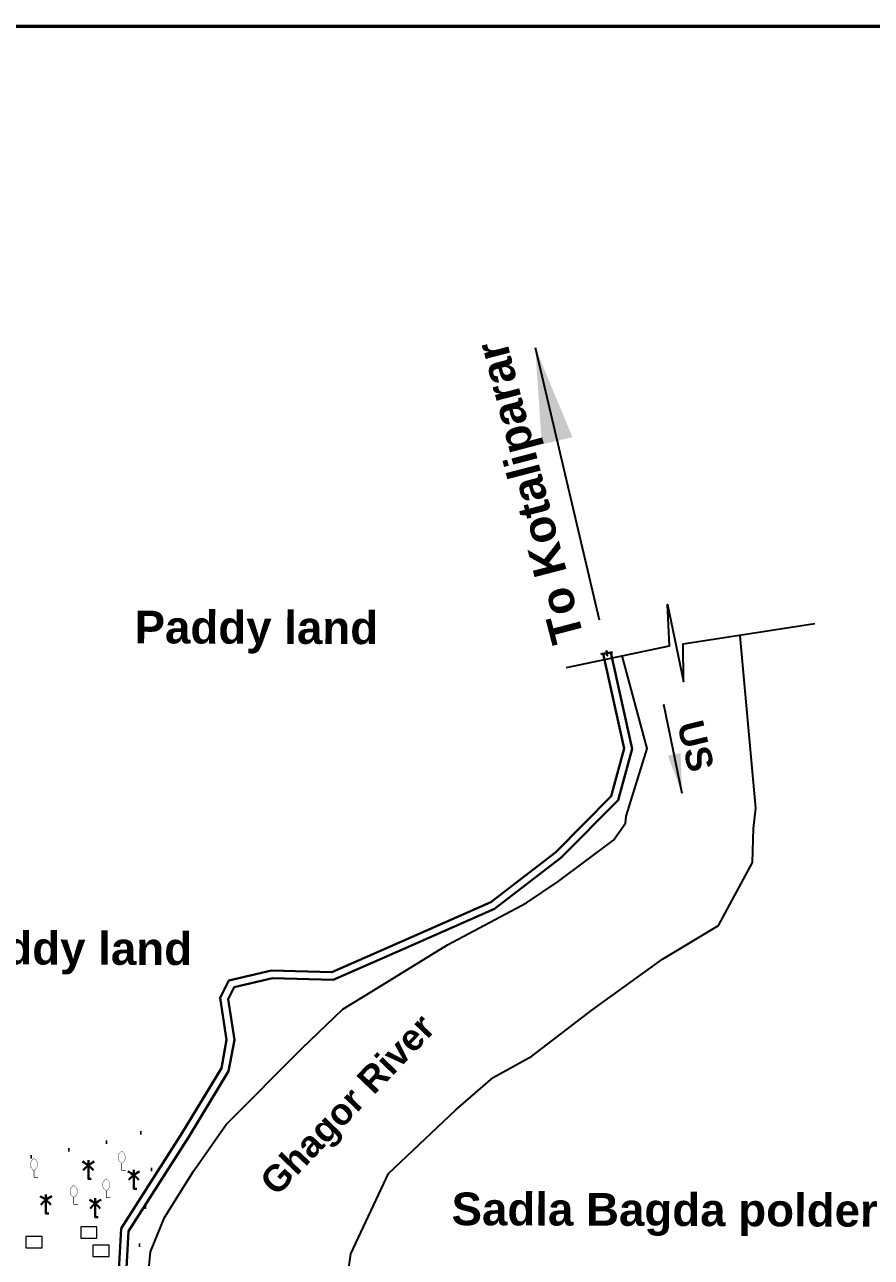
# Model space of a CAD drawing. Header units: millimetres. Extents: x -60726 to 103, y -105149 to -48.
# Drawn here: x -59720 to -59277, y -103153 to -102509 of the extents above; entities that cross this region are included whole.
import ezdxf

# ---------------------------------------------------------------- set-up
doc = ezdxf.new("R2010")
doc.units = ezdxf.units.MM
doc.header["$MEASUREMENT"] = 0
doc.linetypes.add('DOT2', pattern=[0.125, 0, -0.125])
for name, color, linetype in [('boundary', 7, 'Continuous'), ('Earthen Emb', 42, 'Continuous'), ('Home Stead', 151, 'Continuous'), ('Khal', 4, 'Continuous'), ('TEXT', 5, 'Continuous'), ('Trees', 77, 'Continuous')]:
    doc.layers.add(name, color=color, linetype=linetype)
doc.layers.add('HOUSE', color=144, linetype='Continuous', lineweight=18)
doc.styles.get("Standard").update_dxf_attribs({"font": 'arial.ttf'})
doc.styles.add('sum', font='arialbd.ttf')
doc.dimstyles.get("Standard").update_dxf_attribs({"dimtxt": 0.18, "dimasz": 0.18, "dimexe": 0.18, "dimexo": 0.0625, "dimgap": 0.09, "dimtad": 0, "dimtih": 1, "dimtoh": 1, "dimdec": 4, "dimzin": 0, "dimdsep": 46, "dimtxsty": 'Standard', "dimblk": 'DATUMBLANK', "dimcen": 0.09, "dimadec": 0, "dimazin": 0, "dimtfac": 1, "dimtdec": 4, "dimtofl": 0, "dimtmove": 0, "dimatfit": 3, "dimfxl": 1, "dimtolj": 1, "dimtzin": 0, "dimarcsym": 0})

# ---------------------------------------------------------------- blocks, each defined once
blk = doc.blocks.new('_DatumBlank')
at = {"color": 0, "linetype": 'ByBlock', "lineweight": -2}
for p, q in [((0, 0.577), (-1, 0)), ((0, -0.577), (0, 0.577)), ((-1, 0), (0, -0.577))]:
    blk.add_line(p, q, dxfattribs=at)
blk = doc.blocks.new('A$C5B990698')
at = {"layer": 'TEXT', "color": 0, "lineweight": 25}
blk.add_leader([(0, 110.8), (26.4, 0)], dimstyle='Standard', override={"dimscale": 0.5, "dimasz": 100, "dimgap": 0.09, "dimtad": 0}, dxfattribs=at)

msp = doc.modelspace()

# ---------------------------------------------------------------- linework, layer by layer
at = {"layer": 'boundary', "color": 0, "const_width": 1.76}
msp.add_lwpolyline([(-60529.26, -102510), (-58597.61, -102510), (-58597.61, -103886.92), (-60529.26, -103886.92), (-60529.26, -102510)], dxfattribs=at)
at = {"layer": 'Earthen Emb', "lineweight": 30}
for points in [[(-59412.48, -103633.78), (-59498.88, -103490.64), (-59572.68, -103385.85), (-59628.78, -103320.06), (-59653.08, -103286.92), (-59668.6, -103260.65), (-59673.43, -103210.3), (-59669.4, -103138.2), (-59637.39, -103088.07), (-59616.98, -103054.38), (-59614.23, -103039.54), (-59617.53, -103017.58), (-59613.03, -103008.6), (-59590.71, -103003.23), (-59559.27, -103004.24), (-59523.51, -102988.49), (-59476.19, -102967.64), (-59442.08, -102941.46), (-59413.15, -102912.22), (-59406.39, -102887.33), (-59417.4, -102837.86)], [(-59408.98, -103631.83), (-59495.53, -103488.45), (-59569.51, -103383.4), (-59625.64, -103317.58), (-59649.74, -103284.71), (-59664.71, -103259.38), (-59669.42, -103210.22), (-59665.46, -103139.47), (-59633.99, -103090.18), (-59613.18, -103055.83), (-59610.17, -103039.61), (-59613.38, -103018.24), (-59610.28, -103012.05), (-59590.3, -103007.25), (-59558.49, -103008.27), (-59521.9, -102992.15), (-59474.13, -102971.11), (-59439.43, -102944.46), (-59409.57, -102914.28), (-59402.27, -102887.42), (-59413.46, -102837.16)], [(-59418.65, -102838.09), (-59415.82, -102837.59), (-59415.27, -102838.77), (-59415.67, -102836.35), (-59415.05, -102837.53), (-59412.51, -102836.94)]]:
    msp.add_lwpolyline(points, dxfattribs=at)
at = {"layer": 'Home Stead', "color": 7, "linetype": 'DOT2', "lineweight": 50, "ltscale": 159.474072, "flags": 128}
msp.add_lwpolyline([(-59668.7, -103254.81), (-59674.15, -103270.88), (-59706.84, -103265.97), (-59759.55, -103262.99), (-59805.31, -103268.17), (-59891.32, -103277.45), (-59900.27, -103274.7), (-59913.34, -103260.94), (-59925.73, -103258.88), (-59945.34, -103258.19), (-59952.91, -103252.68), (-59954.97, -103236.52), (-59944.99, -103223.1), (-59930.54, -103217.59), (-59890.98, -103217.59), (-59846.59, -103214.84), (-59833.86, -103214.5), (-59826.64, -103205.55), (-59828.36, -103191.79), (-59833.28, -103179.22), (-59856.16, -103176.75), (-59864.81, -103157.58), (-59875.32, -103110.59), (-59888.93, -103104.41), (-59902.53, -103087.71), (-59913.04, -103061.75), (-59929.74, -103030.83), (-59960.27, -103001.4), (-59981.19, -102989.35), (-59995.46, -102991.66), (-60000.86, -102998.99), (-60009.73, -103007.47), (-60025.93, -103003.23), (-60034.03, -102988.57), (-60026.7, -102980.48), (-60016.67, -102977.01), (-60009.73, -102971.99), (-60018.22, -102956.95), (-60026.93, -102927.36), (-60028.79, -102915.02), (-60034.95, -102904.54), (-60057.16, -102902.69), (-60069.31, -102895.44), (-60069, -102881.43), (-60068.7, -102872.9), (-60076.01, -102867.12), (-60084.54, -102866.81), (-60099.16, -102860.11), (-60108.6, -102855.24), (-60122.31, -102859.81), (-60133.58, -102856.76), (-60135.4, -102847.62), (-60131.44, -102843.36), (-60112.25, -102839.1), (-60077.23, -102837.88), (-60059.86, -102834.22), (-60032.54, -102839.07), (-60025.61, -102824.06), (-60037.15, -102804.06), (-60050.62, -102782.14), (-60064.85, -102772.14), (-60086.78, -102767.91), (-60126.37, -102778.53), (-60147.3, -102759.16), (-60156.6, -102735.91), (-60149.62, -102702.59), (-60143.42, -102686.32), (-60151.95, -102656.87), (-60165.12, -102616.58), (-60171.89, -102585.71), (-60148.98, -102580.06), (-60134.44, -102580.83), (-60118.36, -102587.71), (-60102.29, -102599.58), (-60082.77, -102617.56), (-60056.35, -102650.79), (-60027.58, -102696.69), (-60000.65, -102743.81), (-59957.08, -102789.21), (-59932.6, -102826.54), (-59892.74, -102885.4), (-59865.2, -102933.14), (-59826.03, -102937.42), (-59802.77, -102958.84), (-59780.12, -102989.44), (-59788.94, -103019.91), (-59801.32, -103035.04), (-59796.5, -103052.93), (-59772.43, -103074.93), (-59751.1, -103090.75), (-59729.78, -103103.13), (-59678.76, -103093.61), (-59659.5, -103086.73), (-59653.31, -103106.67), (-59662.94, -103167.2), (-59668.7, -103254.81)], dxfattribs=at)
at = {"layer": 'HOUSE'}
for points in [[(-59690.48, -103143.17), (-59682.04, -103143.17), (-59682.04, -103137.26), (-59690.48, -103137.26), (-59690.48, -103143.17)], [(-59719.12, -103148.17), (-59710.68, -103148.17), (-59710.68, -103142.27), (-59719.12, -103142.27), (-59719.12, -103148.17)], [(-59684.09, -103152.76), (-59675.65, -103152.76), (-59675.65, -103146.86), (-59684.09, -103146.86), (-59684.09, -103152.76)]]:
    msp.add_lwpolyline(points, dxfattribs=at)
at = {"layer": 'Khal', "lineweight": 25, "ltscale": 0.1}
msp.add_lwpolyline([(-59436.5, -102845.07), (-59382.75, -102833.61), (-59383.75, -102812.16), (-59375.43, -102852.23), (-59375.49, -102832.61), (-59306.8, -102821.94)], dxfattribs=at)
at = {"layer": 'Khal', "color": 4, "linetype": 'Continuous'}
for points in [[(-59314.27, -103533.23), (-59409.25, -103421.91), (-59482.51, -103330.4), (-59518.34, -103278.81), (-59551.71, -103218.84), (-59554.5, -103198.43), (-59555.04, -103187.77), (-59553.19, -103176.23), (-59551.24, -103164.63), (-59549.27, -103151.33), (-59542.61, -103137.28), (-59529.67, -103109.4), (-59494.35, -103076.14), (-59474.9, -103059.2), (-59454.75, -103047.99), (-59423.39, -103023.96), (-59386.45, -102997.45), (-59357.15, -102979.74), (-59339.4, -102946.93), (-59338.73, -102929.09), (-59337.53, -102918.48), (-59345.68, -102828.37), (-59345.74, -102827.99)], [(-59654.91, -103174.16), (-59655.22, -103162.88), (-59654, -103150.38), (-59646.77, -103132.37), (-59631.59, -103108.09), (-59614.52, -103083.81), (-59574.8, -103043.97), (-59553.42, -103023.55), (-59537.78, -103013.97), (-59498.81, -102989.91), (-59457.5, -102967.96), (-59440.93, -102956.79), (-59411.96, -102935.28), (-59405.73, -102926.33), (-59405.33, -102922.76), (-59394.33, -102887.41), (-59407.48, -102838.88)]]:
    msp.add_lwpolyline(points, dxfattribs=at)
at = {"layer": 'Trees', "color": 3, "linetype": 'Continuous', "const_width": 0.179}
for points in [[(-59714.89, -103107.76, 0.606435), (-59714.89, -103101.56, 0.606435)], [(-59669.08, -103104.02, 0.606435), (-59669.08, -103097.81, 0.606435)], [(-59694.15, -103121.88, 0.606435), (-59694.15, -103115.67, 0.606435)], [(-59677.14, -103118.42, 0.606435), (-59677.14, -103112.22, 0.606435)]]:
    msp.add_lwpolyline(points, format="xyb", close=True, dxfattribs=at)
at = {"layer": 'Trees', "color": 3, "lineweight": 30}
for points in [[(-59686.5, -103102.33), (-59686.5, -103112.24), (-59684.97, -103112.24)], [(-59662.76, -103107.46), (-59662.76, -103117.36), (-59661.23, -103117.36)], [(-59708.7, -103120.43), (-59708.7, -103130.34), (-59707.17, -103130.34)], [(-59682.91, -103122.31), (-59682.91, -103132.21), (-59681.38, -103132.21)]]:
    msp.add_lwpolyline(points, dxfattribs=at)
at = {"layer": 'Trees', "color": 3, "linetype": 'Continuous', "const_width": 0.319}
for points in [[(-59714.89, -103107.76), (-59714.89, -103111.41)], [(-59669.08, -103104.02), (-59669.08, -103107.66)], [(-59669.08, -103107.66), (-59666.91, -103107.66)], [(-59714.89, -103111.41), (-59712.73, -103111.41)], [(-59694.15, -103121.88), (-59694.15, -103125.53)], [(-59677.14, -103118.42), (-59677.14, -103122.07)], [(-59677.14, -103122.07), (-59674.98, -103122.07)], [(-59694.15, -103125.53), (-59691.98, -103125.53)]]:
    msp.add_lwpolyline(points, dxfattribs=at)
at = {"layer": 'Trees', "color": 3, "lineweight": 30}
for centre, start, end in [((-59698.46, -103120.42), 41.24911, 62.67823), ((-59674.54, -103120.42), 117.32177, 138.75089), ((-59674.73, -103125.54), 41.24911, 62.67823), ((-59650.8, -103125.54), 117.32177, 138.75089), ((-59720.66, -103138.51), 41.24911, 62.67823), ((-59696.73, -103138.51), 117.32177, 138.75089), ((-59694.88, -103140.39), 41.24911, 62.67823), ((-59670.95, -103140.39), 117.32177, 138.75089)]:
    msp.add_arc(centre, 19.42, start, end, dxfattribs=at)

# ---------------------------------------------------------------- block references
at = {"layer": 'Khal', "lineweight": 25, "ltscale": 0.1, "xscale": 0.4160000000037852, "yscale": 0.4159999999974389, "zscale": 0.4160000000000001, "rotation": 178.2273111413854}
msp.add_blockref('A$C5B990698', (-59374.67, -102864.68), dxfattribs=at)

# ---------------------------------------------------------------- texts
at = {"layer": 'TEXT', "color": 7, "attachment_point": 1, "style": 'sum'}
for s, insert, char_height, width, rotation in [('To Kotaliparar\\P ', (-59443.81, -102833.97), 17.0862, 330.7468, 104.59298), ('Paddy land', (-59662.3, -102815.27), 17.086, 330.7468, 359.79331), ('US', (-59365.45, -102871.48), 13.691, 265.0215, 283.70666), ('Paddy land', (-59759.55, -102982.94), 17.086, 330.7468, 359.79331), ('Ghagor River', (-59597.95, -103112.24), 13.6909, 265.0215, 46.24983), ('Sadla Bagda polder SP.-1', (-59496.6, -103119.3), 17.0862, 330.7468, 359.79331)]:
    msp.add_mtext(s, dxfattribs=dict(at, insert=insert, char_height=char_height, width=width, rotation=rotation))

# ---------------------------------------------------------------- leaders
at = {"layer": 'TEXT', "color": 0, "lineweight": 25}
msp.add_leader([(-59452.87, -102677.89), (-59419.5, -102820.04)], dimstyle='Standard', override={"dimscale": 0.5, "dimasz": 100, "dimgap": 0.09, "dimtad": 0}, dxfattribs=at)

doc.saveas('drawing.dxf')
